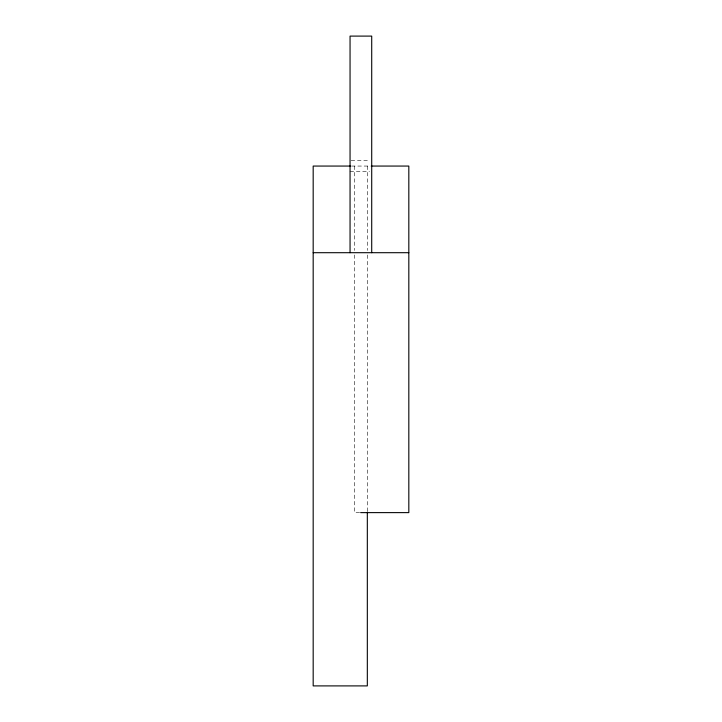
<?xml version="1.0" encoding="UTF-8"?>
<svg xmlns="http://www.w3.org/2000/svg" width="722" height="722" viewBox="0 0 722 722"><rect width="100%" height="100%" fill="white"/><g stroke="black" fill="none" stroke-linecap="round" stroke-linejoin="round"><path stroke-width="0.54" stroke-dasharray="3.61 2.71" d="M351.136 160.645L369.547 160.645M351.506 166.06L370.494 166.06M350.053 171.475L369.547 171.475M359.637 512.62L354.673 512.62L354.673 254.947M367.327 166.06L367.327 250.453M367.327 254.956L367.327 512.169M354.673 166.06L354.673 250.453"/><path stroke-width="1.08" d="M350.387 166.06L313.177 166.06L313.177 685.9L367.327 685.9L367.327 512.169M371.613 166.06L408.823 166.06L408.823 512.62L360.621 512.62M313.177 252.7L408.823 252.7M371.713 252.7L371.713 36.1L350.053 36.1L350.053 252.7"/></g></svg>
